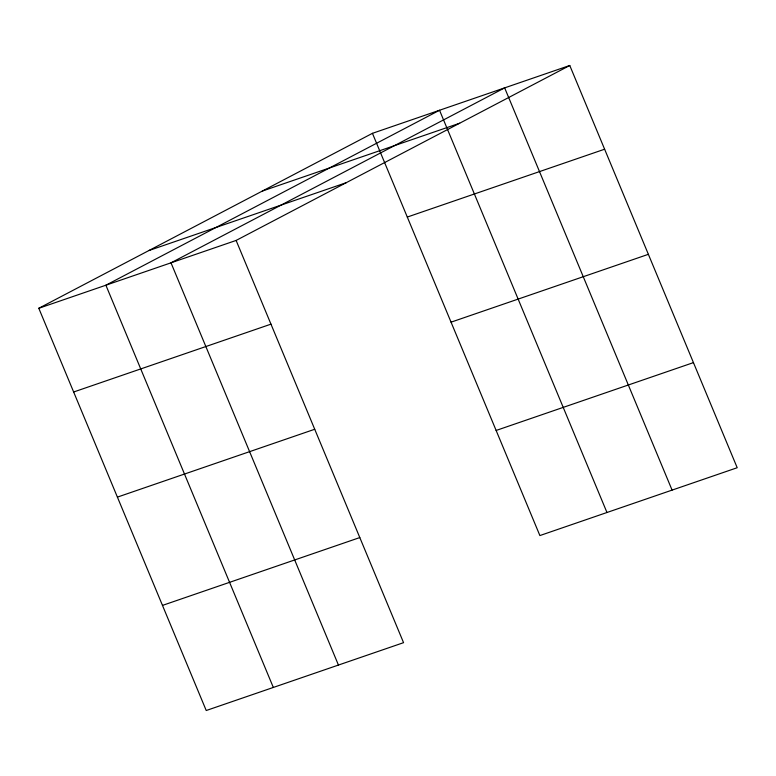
<?xml version="1.0" encoding="UTF-8"?>
<svg xmlns="http://www.w3.org/2000/svg" width="776" height="776" viewBox="0 0 776 776"><rect width="100%" height="100%" fill="white"/><g stroke="black" fill="none" stroke-linecap="round" stroke-linejoin="round"><path stroke-width="1.16" d="M569.768 65.485L236.117 240.434L403.559 642.673L206.232 710.515L38.8 308.276L372.441 133.326L569.768 65.485L737.2 467.724L539.883 535.566L372.441 133.326M262.337 191.061L459.664 123.219M148.905 250.541L346.222 182.7M38.8 308.276L236.117 240.434M407.293 217.057L604.611 149.215M73.652 391.996L270.97 324.155M451.05 322.166L648.367 254.324M117.409 497.115L314.726 429.264M496.126 430.457L693.443 362.615M162.485 605.406L359.802 537.564M672.084 490.112L504.652 87.872L171.001 262.821L338.443 665.061M606.968 512.5L439.536 110.26L105.885 285.209L273.327 687.449"/></g></svg>
